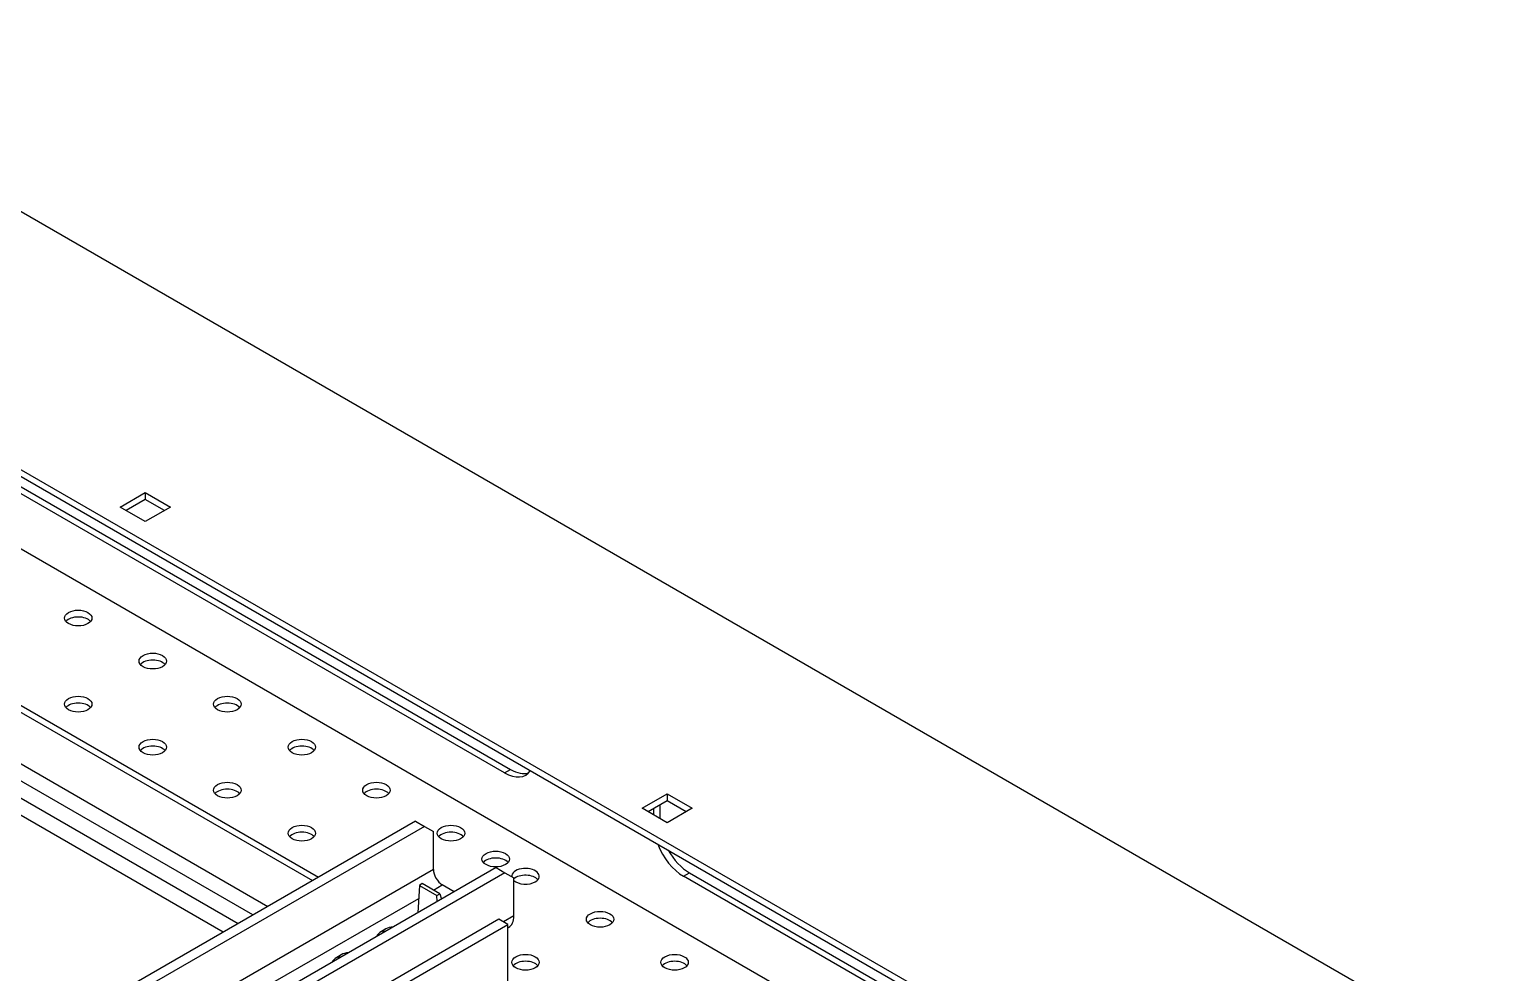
# Model space of a CAD drawing. Header units: millimetres. Extents: x -116965 to 323937, y 291661 to 566926.
# Drawn here: x -14792.5 to -14611.8, y 325735.8 to 325852.1 of the extents above; entities that cross this region are included whole.
import ezdxf

# ---------------------------------------------------------------- set-up
doc = ezdxf.new("R2010")
doc.units = ezdxf.units.MM
doc.layers.add('ALPHA', color=255, linetype='Continuous')

msp = doc.modelspace()

# ---------------------------------------------------------------- linework, layer by layer
at = {"layer": 'ALPHA'}
for p, q in [((-14832.422804, 325852.12245), (-14611.805489, 325724.748983)), ((-14859.999969, 325836.200766), (-14639.382653, 325708.8273)), ((-14859.999969, 325835.35161), (-14639.382653, 325707.978143)), ((-14832.422804, 325810.513784), (-14646.920411, 325703.413927)), ((-14733.880403, 325760.413554), (-14814.773419, 325807.117158)), ((-14814.038028, 325807.541736), (-14733.145012, 325760.838132)), ((-14781.276357, 325793.212221), (-14778.187714, 325794.99545)), ((-14778.187714, 325794.99545), (-14778.187714, 325794.146293)), ((-14778.187714, 325794.99545), (-14775.099072, 325793.212221)), ((-14778.187714, 325791.428993), (-14781.276357, 325793.212221)), ((-14778.187714, 325794.146293), (-14780.540966, 325792.787643)), ((-14775.834463, 325792.787643), (-14778.187714, 325794.146293)), ((-14775.099072, 325793.212221), (-14778.187714, 325791.428993)), ((-14821.024243, 325784.614512), (-14756.842989, 325747.559448)), ((-14821.024243, 325783.765356), (-14757.57838, 325747.13487)), ((-14764.913906, 325742.899702), (-14829.525421, 325780.203178)), ((-14827.805118, 325781.332851), (-14763.075428, 325743.961147)), ((-14768.590861, 325740.776811), (-14833.202376, 325778.080287)), ((-14831.482073, 325779.20996), (-14766.752383, 325741.838256)), ((-14733.880403, 325760.413554), (-14733.145012, 325760.838132)), ((-14716.92964, 325756.061627), (-14713.840997, 325757.844855)), ((-14713.840997, 325756.995699), (-14716.194249, 325755.637049)), ((-14714.760236, 325756.464976), (-14714.760236, 325754.809121)), ((-14713.840997, 325757.844855), (-14713.840997, 325756.995699)), ((-14713.840997, 325757.844855), (-14710.752355, 325756.061627)), ((-14711.487746, 325755.637049), (-14713.840997, 325756.995699)), ((-14744.8745, 325754.469458), (-14897.118832, 325666.571152)), ((-14744.8745, 325754.469458), (-14743.771413, 325753.832591)), ((-14713.840997, 325754.278398), (-14716.92964, 325756.061627)), ((-14715.495627, 325755.233699), (-14715.495627, 325756.040398)), ((-14710.752355, 325756.061627), (-14713.840997, 325754.278398)), ((-14743.771413, 325753.832591), (-14896.015746, 325665.934285)), ((-14743.771413, 325753.832591), (-14742.668327, 325753.195724)), ((-14742.668327, 325748.525363), (-14742.668327, 325753.195724)), ((-14742.668327, 325748.525363), (-14890.868008, 325662.962237)), ((-14734.94672, 325748.737652), (-14887.191053, 325660.839346)), ((-14733.843634, 325748.100785), (-14886.087967, 325660.202479)), ((-14734.94672, 325748.737652), (-14733.843634, 325748.100785)), ((-14733.843634, 325748.100785), (-14732.740547, 325747.463918)), ((-14732.740547, 325742.793557), (-14732.740547, 325747.463918)), ((-14711.818672, 325747.676207), (-14711.083281, 325748.100785)), ((-14641.037283, 325706.810553), (-14711.818672, 325747.676207)), ((-14711.083281, 325748.100785), (-14640.301892, 325707.235131)), ((-14744.399153, 325746.552609), (-14744.567926, 325743.182847)), ((-14744.031457, 325746.764898), (-14744.399153, 325746.552609)), ((-14744.399153, 325746.552609), (-14742.230306, 325745.300425)), ((-14741.86261, 325745.512714), (-14744.031457, 325746.764898)), ((-14742.668327, 325745.977894), (-14741.56524, 325746.614761)), ((-14742.230306, 325745.300425), (-14741.86261, 325745.512714)), ((-14741.86261, 325745.512714), (-14741.685206, 325744.847186)), ((-14740.094458, 325745.765605), (-14741.56524, 325746.614761)), ((-14762.156189, 325734.726571), (-14744.480334, 325744.931731)), ((-14742.207715, 325744.545515), (-14742.230306, 325745.300425)), ((-14734.579025, 325742.368979), (-14757.008452, 325729.419343)), ((-14733.475938, 325741.732112), (-14734.579025, 325742.368979)), ((-14732.740547, 325742.793557), (-14734.027482, 325742.050545)), ((-14755.905365, 325728.782476), (-14733.475938, 325741.732112)), ((-14748.514685, 325741.18016), (-14749.066229, 325740.861726)), ((-14733.475938, 325731.117656), (-14733.475938, 325741.732112)), ((-14733.38672, 325741.365293), (-14733.475938, 325741.313783)), ((-14754.030118, 325737.995823), (-14754.581662, 325737.67739))]:
    msp.add_line(p, q, dxfattribs=at)
for centre, major_axis, start_param, end_param in [((-14786.460864, 325779.519574), (-1.69, 0), 2.3561944902, 8.6393797974), ((-14786.460864, 325778.670417), (-1.69, 0), 3.5917893435, 5.8329886172), ((-14777.268476, 325774.212346), (-1.69, 0), 2.3561944902, 8.6393797974), ((-14777.268476, 325773.363189), (-1.69, 0), 3.5917893435, 5.8329886172), ((-14786.460864, 325768.905118), (-1.69, 0), 2.3561944902, 8.6393797974), ((-14786.460864, 325768.055962), (-1.69, 0), 3.5917893435, 5.8329886172), ((-14768.076087, 325768.905118), (-1.69, 0), 2.3561944902, 8.6393797974), ((-14768.076087, 325768.055962), (-1.69, 0), 3.5917893435, 5.8329886172), ((-14777.268476, 325763.59789), (-1.69, 0), 2.3561944902, 8.6393797974), ((-14777.268476, 325762.748734), (-1.69, 0), 3.5917893435, 5.8329886172), ((-14758.883699, 325763.59789), (-1.69, 0), 2.3561944902, 8.6393797974), ((-14758.883699, 325762.748734), (-1.69, 0), 3.5917893435, 5.8329886172), ((-14733.880403, 325764.659336), (-2.6, 4.503332), 2.3561944902, 3.4033920414), ((-14733.145012, 325765.083914), (-2.6, 4.503332), 2.3561944902, 2.999695599), ((-14768.076087, 325758.290662), (-1.69, 0), 2.3561944902, 8.6393797974), ((-14768.076087, 325757.441506), (-1.69, 0), 3.5917893435, 5.8329886172), ((-14749.691311, 325758.290662), (-1.69, 0), 2.3561944902, 8.6393797974), ((-14749.691311, 325757.441506), (-1.69, 0), 3.5917893435, 5.8329886172), ((-14758.883699, 325752.983435), (-1.69, 0), 2.3561944902, 8.6393797974), ((-14758.883699, 325752.134278), (-1.69, 0), 3.5917893435, 5.8329886172), ((-14740.498923, 325752.983435), (-1.69, 0), 2.3561944902, 8.6393797974), ((-14740.498923, 325752.134278), (-1.69, 0), 3.5917893435, 5.8329886172), ((-14734.98349, 325749.799098), (-1.69, 0), 2.3561944902, 8.6393797974), ((-14711.818672, 325751.921989), (-2.6, 4.503332), 1.308996939, 2.3561944902), ((-14711.083281, 325752.346567), (-2.6, 4.503332), 1.56079566, 2.3561944902), ((-14734.98349, 325748.949942), (-1.69, 0), 3.5917893435, 5.8329886172), ((-14741.56524, 325747.888496), (-0.78, 1.351), 0.7853981634, 2.3561944902), ((-14731.306535, 325747.676207), (-1.69, 0), 2.3561944902, 6.3516833914), ((-14731.306535, 325746.82705), (-1.69, 0), 3.5917893435, 5.7255864806), ((-14731.306535, 325747.676207), (-1.69, 0), 0.5575988266, 2.3561944902), ((-14734.94672, 325744.067292), (-1.56, 2.701999), 3.1415926536, 3.926990817), ((-14722.114147, 325742.368979), (-1.69, 0), 2.3561944902, 8.6393797974), ((-14722.114147, 325741.519823), (-1.69, 0), 3.5917893435, 5.8329886172), ((-14747.448368, 325739.927654), (-2.288, 0), 5.4977871438, 6.048268686), ((-14747.448368, 325740.564522), (-1.508, 0), 4.8150711722, 6.1805031154), ((-14752.963801, 325737.380185), (-1.508, 0), 4.8150711722, 6.1805031154), ((-14752.963801, 325736.743318), (-2.288, 0), 5.4977871438, 6.048268686), ((-14731.306535, 325737.061751), (-1.69, 0), 2.3561944902, 8.6393797974), ((-14731.306535, 325736.212595), (-1.69, 0), 3.5917893435, 5.8329886172), ((-14712.921758, 325737.061751), (-1.69, 0), 2.3561944902, 8.6393797974), ((-14712.921758, 325736.212595), (-1.69, 0), 3.5917893435, 5.8329886172)]:
    msp.add_ellipse(centre, major_axis=major_axis, ratio=0.5773502692, start_param=start_param, end_param=end_param, dxfattribs=at)

doc.saveas('drawing.dxf')
